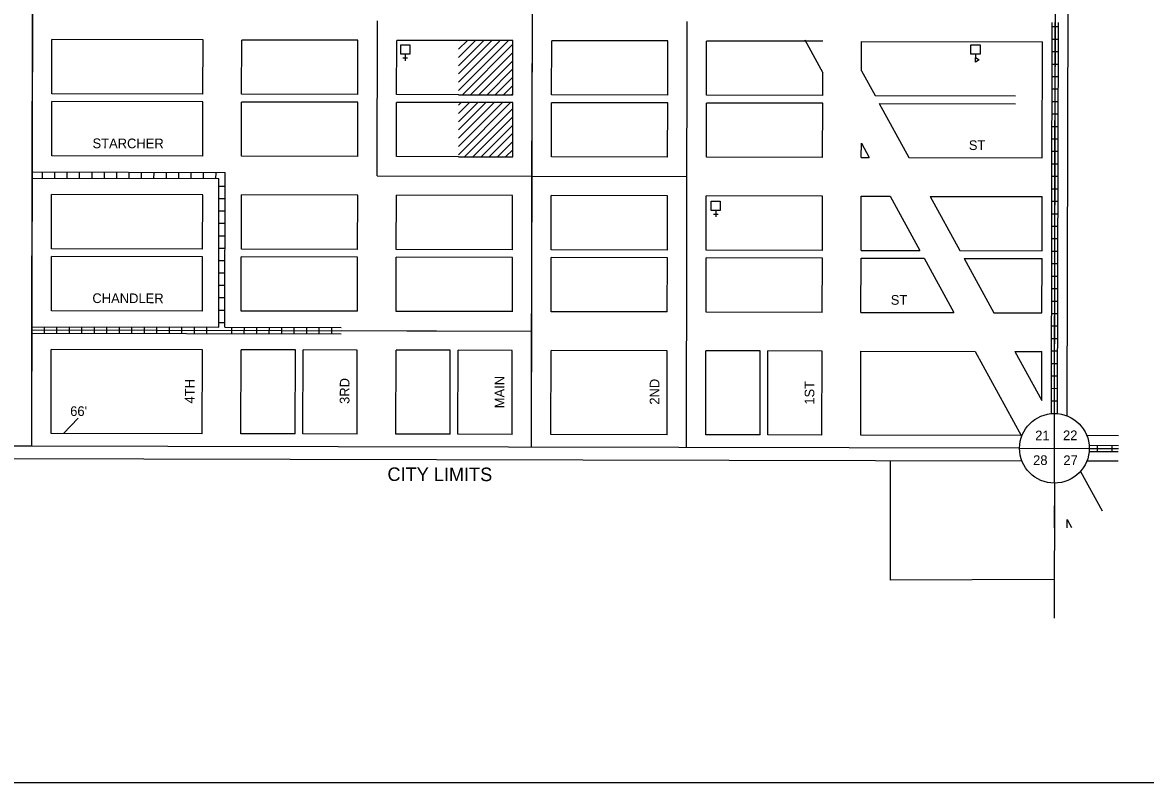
# Model space of a CAD drawing. Extents: x 1640413 to 2320954, y 15619537 to 16353278.
# Drawn here: x 1668927 to 1671826, y 15627486 to 15629449 of the extents above; entities that cross this region are included whole.
import ezdxf

# ---------------------------------------------------------------- set-up
doc = ezdxf.new("R2010")
doc.units = 0
for name, color, linetype in [('L10', 7, 'Continuous'), ('L13', 7, 'Continuous'), ('L14', 7, 'Continuous'), ('L18', 7, 'Continuous'), ('L19', 7, 'Continuous'), ('L2', 7, 'Continuous'), ('L23', 7, 'Continuous'), ('L3', 7, 'Continuous'), ('L5', 7, 'Continuous'), ('L8', 7, 'Continuous'), ('L9', 7, 'Continuous')]:
    doc.layers.add(name, color=color, linetype=linetype)

msp = doc.modelspace()

# ---------------------------------------------------------------- linework, layer by layer
at = {"layer": 'L10'}
for p, q in [((1669921.4, 15629356.6), (1669909.4, 15629356.6)), ((1669915.5, 15629367.3), (1669915.5, 15629350.3)), ((1671387.2, 15629367.3), (1671387.2, 15629358.3)), ((1670722.7, 15628953), (1670710.8, 15628953)), ((1670716.8, 15628963.7), (1670716.8, 15628946.8))]:
    msp.add_line(p, q, dxfattribs=at)
for points in [[(1669927.2, 15629391.2), (1669927.2, 15629367.3), (1669903.8, 15629367.3), (1669903.8, 15629391.2)], [(1671399.1, 15629391.2), (1671399.1, 15629367.3), (1671375.2, 15629367.3), (1671375.2, 15629391.2)], [(1671396.7, 15629352.4), (1671387.2, 15629346.9), (1671387.2, 15629358.3)], [(1670728.5, 15628987.6), (1670728.5, 15628963.7), (1670705.1, 15628963.7), (1670705.1, 15628987.6)]]:
    msp.add_lwpolyline(points, close=True, dxfattribs=at)
at = {"layer": 'L13'}
msp.add_lwpolyline([(1674260.5, 15632385.6), (1667240.7, 15632385.6), (1667240.7, 15627485.9), (1674260.5, 15627485.9)], close=True, dxfattribs=at)
at = {"layer": 'L14'}
for p, q in [((1670053, 15629273.7), (1670181.5, 15629402.2)), ((1670053.1, 15629337.5), (1670118, 15629402.3)), ((1670053.1, 15629316.2), (1670139.1, 15629402.3)), ((1670053.1, 15629295), (1670160.3, 15629402.2)), ((1670053.2, 15629380), (1670075.6, 15629402.4)), ((1670053.2, 15629358.7), (1670096.8, 15629402.4)), ((1670053.3, 15629401.3), (1670054.5, 15629402.4)), ((1670062.9, 15629262.4), (1670193.3, 15629392.8)), ((1670084.1, 15629262.4), (1670193.2, 15629371.5)), ((1670105.3, 15629262.3), (1670193.2, 15629350.2)), ((1670126.4, 15629262.3), (1670193.1, 15629329)), ((1670147.6, 15629262.2), (1670193.1, 15629307.7)), ((1670168.8, 15629262.2), (1670193, 15629286.5)), ((1670190, 15629262.2), (1670193, 15629265.2)), ((1670052.6, 15629107.6), (1670187.1, 15629242.1)), ((1670052.7, 15629150.2), (1670144.8, 15629242.2)), ((1670052.7, 15629128.9), (1670166, 15629242.2)), ((1670052.8, 15629192.7), (1670102.4, 15629242.3)), ((1670052.8, 15629171.4), (1670123.6, 15629242.3)), ((1670052.9, 15629235.2), (1670060.1, 15629242.4)), ((1670052.9, 15629213.9), (1670081.3, 15629242.3)), ((1670068.6, 15629102.4), (1670192.9, 15629226.7)), ((1670089.8, 15629102.3), (1670192.9, 15629205.5)), ((1670110.9, 15629102.3), (1670192.8, 15629184.2)), ((1670132.1, 15629102.3), (1670192.8, 15629162.9)), ((1670153.3, 15629102.2), (1670192.7, 15629141.7)), ((1670174.4, 15629102.2), (1670192.7, 15629120.4))]:
    msp.add_line(p, q, dxfattribs=at)
for points in [[(1670053, 15629262.4), (1670193, 15629262.2), (1670193.3, 15629402.2), (1670053.3, 15629402.4)], [(1670052.6, 15629102.4), (1670192.7, 15629102.1), (1670193, 15629242.1), (1670052.9, 15629242.4)]]:
    msp.add_lwpolyline(points, dxfattribs=at)
at = {"layer": 'L18'}
for p, q in [((1671624.2, 15628432.9), (1671631.7, 15631884.1)), ((1669003, 15629264.7), (1669003.3, 15629404.7)), ((1669393.4, 15629403.9), (1669003.3, 15629404.7)), ((1669393, 15629263.9), (1669393.3, 15629403.9)), ((1669493, 15629263.6), (1669493.3, 15629403.6)), ((1669793.3, 15629403), (1669493.3, 15629403.6)), ((1669793, 15629263), (1669793.3, 15629403)), ((1669893, 15629262.8), (1669893.3, 15629402.8)), ((1670053.3, 15629402.4), (1669893.3, 15629402.8)), ((1670293, 15629261.9), (1670293.3, 15629401.9)), ((1670593.3, 15629401.3), (1670293.3, 15629401.9)), ((1670593, 15629261.3), (1670593.3, 15629401.3)), ((1670693, 15629261.1), (1670693.3, 15629401.1)), ((1670948.8, 15629400.5), (1670693.3, 15629401.1)), ((1670993.3, 15629400.4), (1670944.8, 15629400.5)), ((1670946.9, 15629404), (1670993.1, 15629319.4)), ((1671093.1, 15629324), (1671093.3, 15629400.2)), ((1671093.3, 15629400.2), (1671560.3, 15629399.2)), ((1671559.7, 15629099.2), (1671560.3, 15629399.2)), ((1670993, 15629260.4), (1670993.1, 15629319.4)), ((1671093.1, 15629324), (1671128, 15629260.2)), ((1669393, 15629263.9), (1669003, 15629264.7)), ((1669793, 15629263), (1669493, 15629263.6)), ((1670053, 15629262.4), (1669893, 15629262.8)), ((1670593, 15629261.3), (1670293, 15629261.9)), ((1670993, 15629260.4), (1670693, 15629261.1)), ((1671128, 15629260.2), (1671490.8, 15629259.4)), ((1669002.6, 15629104.7), (1669002.9, 15629244.7)), ((1669393, 15629243.8), (1669002.9, 15629244.7)), ((1669392.7, 15629103.8), (1669393, 15629243.8)), ((1669492.7, 15629103.6), (1669493, 15629243.6)), ((1669793, 15629243), (1669493, 15629243.6)), ((1669792.7, 15629103), (1669793, 15629243)), ((1669892.7, 15629102.8), (1669893, 15629242.8)), ((1670052.9, 15629242.4), (1669893, 15629242.7)), ((1670292.6, 15629101.9), (1670292.9, 15629241.9)), ((1670593, 15629241.2), (1670292.9, 15629241.9)), ((1670592.6, 15629101.3), (1670592.9, 15629241.3)), ((1670692.6, 15629101.1), (1670692.9, 15629241)), ((1670992.9, 15629240.4), (1670692.9, 15629241)), ((1670992.6, 15629100.4), (1670992.9, 15629240.4)), ((1671139, 15629240.1), (1671215.5, 15629099.9)), ((1671139, 15629240.1), (1671490.7, 15629239.3)), ((1671092.6, 15629100.2), (1671092.7, 15629137)), ((1671092.7, 15629137), (1671112.9, 15629100.2)), ((1669392.7, 15629103.8), (1669002.6, 15629104.7)), ((1669792.7, 15629103), (1669492.7, 15629103.6)), ((1670052.6, 15629102.4), (1669892.7, 15629102.8)), ((1670592.7, 15629101.3), (1670292.6, 15629101.9)), ((1670992.6, 15629100.4), (1670692.6, 15629101)), ((1671092.6, 15629100.2), (1671112.9, 15629100.2)), ((1671215.5, 15629099.9), (1671559.7, 15629099.2)), ((1669002.1, 15628864.7), (1669002.4, 15629004.7)), ((1669392.5, 15629003.8), (1669002.4, 15629004.7)), ((1669392.2, 15628863.9), (1669392.5, 15629003.9)), ((1669492.2, 15628863.6), (1669492.5, 15629003.6)), ((1669792.5, 15629003), (1669492.5, 15629003.6)), ((1669792.2, 15628863), (1669792.5, 15629003)), ((1669892.2, 15628862.8), (1669892.5, 15629002.8)), ((1670192.5, 15629002.2), (1669892.5, 15629002.8)), ((1670192.1, 15628862.1), (1670192.4, 15629002.1)), ((1670292.1, 15628861.9), (1670292.4, 15629001.9)), ((1670592.4, 15629001.3), (1670292.4, 15629002)), ((1670592.1, 15628861.3), (1670592.4, 15629001.3)), ((1670692.1, 15628861.1), (1670692.4, 15629001.1)), ((1670992.4, 15629000.4), (1670692.4, 15629001.1)), ((1670992.1, 15628860.4), (1670992.4, 15629000.4)), ((1671092.1, 15628860.2), (1671092.4, 15629000.2)), ((1671092.4, 15629000.2), (1671167.5, 15629000.1)), ((1671167.5, 15629000.1), (1671244.1, 15628859.9)), ((1671270.2, 15628999.8), (1671559.5, 15628999.2)), ((1671270.2, 15628999.8), (1671346.8, 15628859.7)), ((1671559.2, 15628859.2), (1671559.5, 15628999.2)), ((1669392.2, 15628863.8), (1669002.1, 15628864.7)), ((1669792.2, 15628863), (1669492.2, 15628863.6)), ((1670192.2, 15628862.2), (1669892.2, 15628862.8)), ((1670592.1, 15628861.3), (1670292.1, 15628862)), ((1670992.1, 15628860.4), (1670692.1, 15628861.1)), ((1671092.1, 15628860.2), (1671244.1, 15628859.9)), ((1671346.8, 15628859.7), (1671559.2, 15628859.2)), ((1669001.8, 15628704.7), (1669002.1, 15628844.7)), ((1669392.1, 15628843.8), (1669002.1, 15628844.7)), ((1669391.8, 15628703.8), (1669392.1, 15628843.8)), ((1669491.8, 15628703.6), (1669492.1, 15628843.6)), ((1669792.1, 15628843), (1669492.1, 15628843.6)), ((1669791.8, 15628703), (1669792.1, 15628843)), ((1669891.8, 15628702.8), (1669892.1, 15628842.8)), ((1670192.1, 15628842.1), (1669892.1, 15628842.8)), ((1670191.8, 15628702.1), (1670192.1, 15628842.1)), ((1670291.8, 15628701.9), (1670292.1, 15628841.9)), ((1670592.1, 15628841.3), (1670292.1, 15628841.9)), ((1670591.8, 15628701.3), (1670592.1, 15628841.3)), ((1670691.8, 15628701.1), (1670692.1, 15628841.1)), ((1670992.1, 15628840.4), (1670692.1, 15628841.1)), ((1670991.8, 15628700.4), (1670992.1, 15628840.4)), ((1671091.8, 15628700.2), (1671092.1, 15628840.2)), ((1671092.1, 15628840.2), (1671255.1, 15628839.9)), ((1671255.1, 15628839.9), (1671331.6, 15628699.7)), ((1671357.7, 15628839.6), (1671559.1, 15628839.2)), ((1671357.7, 15628839.6), (1671434.3, 15628699.5)), ((1671558.8, 15628699.2), (1671559.1, 15628839.2)), ((1669391.8, 15628703.8), (1669001.8, 15628704.7)), ((1669791.8, 15628703), (1669491.8, 15628703.6)), ((1670191.8, 15628702.2), (1669891.8, 15628702.8)), ((1670591.8, 15628701.3), (1670291.8, 15628701.9)), ((1670991.8, 15628700.4), (1670691.8, 15628701.1)), ((1671091.8, 15628700.2), (1671331.6, 15628699.7)), ((1671434.3, 15628699.5), (1671558.8, 15628699.2)), ((1669001.1, 15628387.8), (1669001.6, 15628604.7)), ((1669391.6, 15628603.8), (1669001.6, 15628604.7)), ((1669391.2, 15628386.9), (1669391.6, 15628603.8)), ((1669491.2, 15628386.7), (1669491.6, 15628603.6)), ((1669631.6, 15628603.3), (1669491.6, 15628603.6)), ((1669631.1, 15628386.4), (1669631.6, 15628603.3)), ((1669651.2, 15628386.4), (1669651.6, 15628603.3)), ((1669791.6, 15628603), (1669651.6, 15628603.3)), ((1669791.2, 15628386.1), (1669791.6, 15628603)), ((1669891.1, 15628385.9), (1669891.6, 15628602.8)), ((1670031.6, 15628602.5), (1669891.6, 15628602.8)), ((1670031.1, 15628385.6), (1670031.6, 15628602.5)), ((1670051.1, 15628385.5), (1670051.6, 15628602.4)), ((1670191.6, 15628602.2), (1670051.6, 15628602.5)), ((1670191.1, 15628385.2), (1670191.6, 15628602.1)), ((1670291.1, 15628385), (1670291.6, 15628601.9)), ((1670591.6, 15628601.3), (1670291.6, 15628602)), ((1670591.1, 15628384.3), (1670591.6, 15628601.3)), ((1670691.1, 15628384.1), (1670691.6, 15628601.1)), ((1670831.5, 15628600.8), (1670691.6, 15628601.1)), ((1670831.1, 15628383.8), (1670831.5, 15628600.8)), ((1670851.1, 15628383.8), (1670851.6, 15628600.7)), ((1670991.6, 15628600.4), (1670851.6, 15628600.7)), ((1670991.1, 15628383.5), (1670991.6, 15628600.4)), ((1671091.1, 15628383.3), (1671091.6, 15628600.2)), ((1671091.6, 15628600.2), (1671386.3, 15628599.6)), ((1671386.3, 15628599.6), (1671505, 15628382.4)), ((1671489, 15628599.4), (1671558.6, 15628599.2)), ((1671489, 15628599.4), (1671558.3, 15628472.4)), ((1671558.3, 15628472.4), (1671558.6, 15628599.2)), ((1669391.2, 15628386.9), (1669001.1, 15628387.8)), ((1669631.1, 15628386.4), (1669491.2, 15628386.7)), ((1669791.2, 15628386.1), (1669651.2, 15628386.4)), ((1670031.1, 15628385.6), (1669891.1, 15628385.9)), ((1670191.1, 15628385.2), (1670051.1, 15628385.5)), ((1670591.1, 15628384.3), (1670291.1, 15628385)), ((1670831.1, 15628383.8), (1670691.1, 15628384.1)), ((1670991.1, 15628383.5), (1670851.1, 15628383.8)), ((1671505, 15628382.4), (1671091.1, 15628383.3)), ((1671756.1, 15628381.8), (1671674.9, 15628382)), ((1671507.3, 15628316.4), (1667376, 15628325.3)), ((1671756, 15628315.8), (1671674.7, 15628316)), ((1671658.3, 15628289.4), (1671714, 15628187.5)), ((1671623.6, 15628143.5), (1671623.6, 15628165.1)), ((1671623.6, 15628165.1), (1671635, 15628144.3))]:
    msp.add_line(p, q, dxfattribs=at)
at = {"layer": 'L2'}
for p in [(1671167.1, 15628317.1), (1671590.3, 15628010.7)]:
    msp.add_line(p, (1671167.1, 15628008.3), dxfattribs=at)
at = {"layer": 'L23'}
msp.add_line((1669071.4, 15628426.9), (1669032.9, 15628387.7), dxfattribs=at)
at = {"layer": 'L3'}
for p, q in [((1668953.4, 15629446.8), (1668954.3, 15629846.8)), ((1670243.4, 15629444), (1670244.3, 15629844)), ((1668951.7, 15628646.8), (1668953.4, 15629446.8)), ((1669842.6, 15629052.9), (1669843.4, 15629452.9)), ((1670242.5, 15629044), (1670243.4, 15629444)), ((1670641, 15628351.2), (1670643.4, 15629451.2)), ((1669842.6, 15629052.9), (1670242.6, 15629052)), ((1670242.6, 15629052), (1670642.6, 15629051.2)), ((1670241, 15628352.1), (1670242.5, 15629044)), ((1668951, 15628354.9), (1668951.7, 15628646.8)), ((1669749.6, 15628653.1), (1670241.7, 15628652.1)), ((1671501.1, 15628349.4), (1667376.1, 15628358.3)), ((1671590.9, 15628259.5), (1671590.1, 15627910.8))]:
    msp.add_line(p, q, dxfattribs=at)
at = {"layer": 'L5'}
for p, q in [((1671591.2, 15628439.2), (1671598.7, 15631884.2)), ((1668951.1, 15628354.9), (1668956.2, 15630714.8)), ((1670241.1, 15628352.1), (1670246.2, 15630712)), ((1670641.1, 15628351.2), (1670643.4, 15629451.2)), ((1671583.2, 15628438.9), (1671585.4, 15629449.2)), ((1671601.5, 15629437.5), (1671585.3, 15629437.6)), ((1671591.2, 15628438.8), (1671593.4, 15629449.2)), ((1671599.2, 15628438.8), (1671601.4, 15629449.1)), ((1671601.4, 15629405.3), (1671585.3, 15629405.4)), ((1671601.3, 15629373.1), (1671585.2, 15629373.1)), ((1671601.2, 15629340.9), (1671585.1, 15629340.9)), ((1671601.2, 15629308.7), (1671585.1, 15629308.7)), ((1671601.1, 15629276.5), (1671585, 15629276.5)), ((1671601, 15629244.2), (1671584.9, 15629244.3)), ((1671601, 15629212), (1671584.9, 15629212.1)), ((1671600.9, 15629179.8), (1671584.8, 15629179.8)), ((1671600.8, 15629147.6), (1671584.7, 15629147.6)), ((1671600.8, 15629115.4), (1671584.7, 15629115.4)), ((1671600.7, 15629083.2), (1671584.6, 15629083.2)), ((1668952.6, 15629062.9), (1669450.6, 15629061.8)), ((1668978.7, 15629045.8), (1668978.8, 15629061.9)), ((1669010.7, 15629045.7), (1669010.8, 15629061.8)), ((1669042.7, 15629045.6), (1669042.8, 15629061.7)), ((1669074.7, 15629045.5), (1669074.8, 15629061.7)), ((1669106.7, 15629045.5), (1669106.8, 15629061.6)), ((1669138.7, 15629045.4), (1669138.8, 15629061.5)), ((1669170.7, 15629045.3), (1669170.8, 15629061.4)), ((1669202.7, 15629045.2), (1669202.8, 15629061.3)), ((1669234.7, 15629045.1), (1669234.8, 15629061.3)), ((1669266.7, 15629045.1), (1669266.8, 15629061.2)), ((1669298.7, 15629045), (1669298.8, 15629061.1)), ((1669330.7, 15629044.9), (1669330.8, 15629061)), ((1669362.7, 15629044.8), (1669362.8, 15629061)), ((1669394.7, 15629045.9), (1669394.8, 15629060.9)), ((1669426.7, 15629045.8), (1669426.8, 15629060.8)), ((1669449.7, 15628661.7), (1669450.6, 15629061.8)), ((1670242.6, 15629052), (1670642.6, 15629051.2)), ((1671600.6, 15629050.9), (1671584.5, 15629051)), ((1668952.5, 15629046.9), (1669434.5, 15629045.8)), ((1669433.7, 15628661.8), (1669434.5, 15629045.8)), ((1669450.5, 15629025.5), (1669434.5, 15629025.5)), ((1669450.4, 15628993.5), (1669434.4, 15628993.5)), ((1671600.6, 15629018.7), (1671584.4, 15629018.8)), ((1671600.5, 15628986.5), (1671584.4, 15628986.5)), ((1669450.3, 15628961.5), (1669434.3, 15628961.5)), ((1671600.4, 15628954.3), (1671584.3, 15628954.3)), ((1669450.3, 15628929.5), (1669434.3, 15628929.5)), ((1671600.3, 15628922.1), (1671584.2, 15628922.1)), ((1669450.2, 15628897.5), (1669434.2, 15628897.5)), ((1671600.3, 15628889.9), (1671584.2, 15628889.9)), ((1669450.1, 15628865.5), (1669434.1, 15628865.5)), ((1671600.2, 15628857.6), (1671584.1, 15628857.7)), ((1669450, 15628833.5), (1669434, 15628833.5)), ((1671600.1, 15628825.4), (1671584, 15628825.5)), ((1669449.9, 15628801.5), (1669433.9, 15628801.5)), ((1671600.1, 15628793.2), (1671584, 15628793.2)), ((1669449.9, 15628769.5), (1669433.9, 15628769.5)), ((1671600, 15628761), (1671583.9, 15628761)), ((1669449.8, 15628737.5), (1669433.8, 15628737.5)), ((1669449.7, 15628705.5), (1669433.7, 15628705.5)), ((1671599.9, 15628728.8), (1671583.8, 15628728.8)), ((1671599.9, 15628696.5), (1671583.8, 15628696.6)), ((1668951.7, 15628662.8), (1669433.7, 15628661.8)), ((1668951.7, 15628654.8), (1670241.7, 15628652.1)), ((1668951.7, 15628646.8), (1669749.6, 15628645.1)), ((1668983.9, 15628646.7), (1668984, 15628662.8)), ((1669016.2, 15628646.6), (1669016.2, 15628662.7)), ((1669048.4, 15628646.5), (1669048.5, 15628662.7)), ((1669080.7, 15628646.5), (1669080.7, 15628662.6)), ((1669112.9, 15628646.4), (1669113, 15628662.5)), ((1669145.2, 15628646.3), (1669145.2, 15628662.5)), ((1669177.4, 15628646.3), (1669177.5, 15628662.4)), ((1669209.7, 15628646.2), (1669209.7, 15628662.3)), ((1669241.9, 15628646.1), (1669242, 15628662.2)), ((1669274.2, 15628646.1), (1669274.2, 15628662.2)), ((1669306.4, 15628646), (1669306.5, 15628662.1)), ((1669338.7, 15628645.9), (1669338.7, 15628662)), ((1669370.9, 15628645.8), (1669371, 15628662)), ((1669403.2, 15628645.8), (1669403.2, 15628661.9)), ((1669449.6, 15628673.5), (1669433.6, 15628673.5)), ((1669449.7, 15628661.7), (1669749.6, 15628661.1)), ((1669467.7, 15628645.6), (1669467.7, 15628661.8)), ((1669499.9, 15628645.6), (1669500, 15628661.7)), ((1669532.2, 15628645.5), (1669532.2, 15628661.6)), ((1669564.4, 15628645.4), (1669564.5, 15628661.6)), ((1669596.7, 15628645.4), (1669596.7, 15628661.5)), ((1669628.9, 15628645.3), (1669629, 15628661.4)), ((1669661.2, 15628645.2), (1669661.2, 15628661.4)), ((1669693.4, 15628645.2), (1669693.5, 15628661.3)), ((1669725.7, 15628645.1), (1669725.7, 15628661.2)), ((1671599.8, 15628664.3), (1671583.7, 15628664.4)), ((1671599.7, 15628632.1), (1671583.6, 15628632.2)), ((1671599.7, 15628599.9), (1671583.5, 15628599.9)), ((1671599.6, 15628567.7), (1671583.5, 15628567.7)), ((1671599.5, 15628535.5), (1671583.4, 15628535.5)), ((1671599.4, 15628503.2), (1671583.3, 15628503.3)), ((1671599.4, 15628471), (1671583.3, 15628471.1)), ((1668951.1, 15628354.9), (1667376.1, 15628358.3)), ((1671680.7, 15628357), (1671756.1, 15628356.8)), ((1671702.5, 15628340.9), (1671702.6, 15628356.9)), ((1671740, 15628340.9), (1671740.1, 15628356.9)), ((1671680.7, 15628341), (1671756, 15628340.8)), ((1671681.1, 15628349), (1671756.1, 15628348.8)), ((1671590.9, 15628259.2), (1671590.6, 15628143.6))]:
    msp.add_line(p, q, dxfattribs=at)
at = {"layer": 'L8'}
for points in [[(1671590.9, 15628259.2), (1671591.2, 15628439.2)], [(1671501.1, 15628349.4), (1671681.1, 15628349)]]:
    msp.add_lwpolyline(points, dxfattribs=at)
msp.add_circle((1671591.1, 15628349.2), 90, dxfattribs=at)

# ---------------------------------------------------------------- texts
at = {"layer": 'L19'}
for s, p in [('21', (1671541.5, 15628369.9)), ('22', (1671613.3, 15628370.2)), ('28', (1671536.1, 15628306.1)), ('27', (1671614.2, 15628305.8))]:
    msp.add_text(s, height=25, dxfattribs=at).set_placement(p)
at = {"layer": 'L2'}
msp.add_text('CITY LIMITS', height=35, rotation=359.8763, dxfattribs=at).set_placement((1669869.4, 15628264.9))
at = {"layer": 'L23'}
msp.add_text("66'", height=25, dxfattribs=at).set_placement((1669050.4, 15628432.7))
at = {"layer": 'L9'}
for s, rotation, p in [('STARCHER', 359.8766, (1669108, 15629124.4)), ('ST', 359.8785, (1671370.1, 15629119.6)), ('CHANDLER', 359.8766, (1669107.7, 15628724.4)), ('ST', 359.8782, (1671168.6, 15628720)), ('3RD', 89.8785, (1669771.3, 15628463.8)), ('MAIN', 89.8785, (1670171.3, 15628452.6)), ('4TH', 89.8785, (1669371.3, 15628465)), ('2ND', 89.8785, (1670571.3, 15628461.8)), ('1ST', 89.8785, (1670971.3, 15628461.8))]:
    msp.add_text(s, height=25, rotation=rotation, dxfattribs=at).set_placement(p)

doc.saveas('drawing.dxf')
